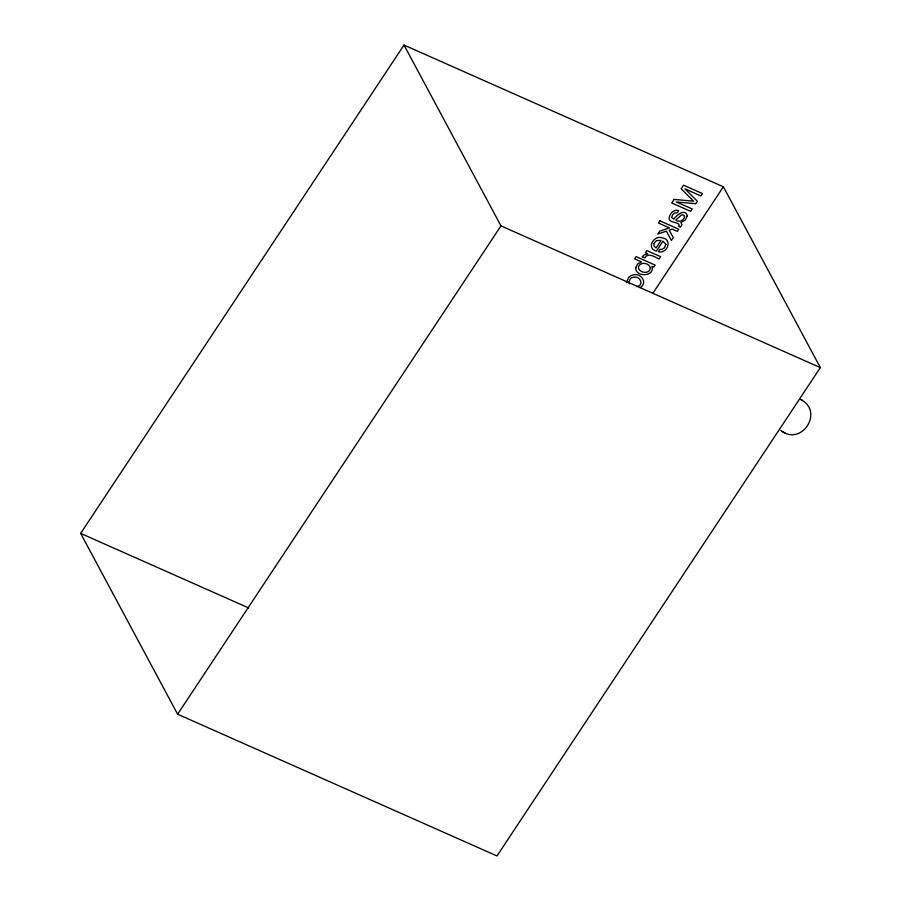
<?xml version="1.0" encoding="UTF-8"?>
<svg xmlns="http://www.w3.org/2000/svg" width="901" height="901" viewBox="0 0 901 901"><rect width="100%" height="100%" fill="white"/><g stroke="black" fill="none" stroke-linecap="round" stroke-linejoin="round"><path stroke-width="1.35" d="M626.353 282.711L628.695 277.474A7.028 5.845 -28.2 0 1 632.784 275.064C640.6 272.26 648.393 282.7 640.048 287.678M80.662 533.392L404.008 45.05L723.379 186.789L820.338 367.608L496.992 855.95L177.621 714.211L80.662 533.392L248.687 607.95M177.621 714.211L500.967 225.881L404.008 45.05M652.82 293.354L723.379 186.789M780.762 430.385C801.124 446.896 824.235 412.14 801.237 399.796M636.59 286.664C644.508 285.64 640.318 275.312 633.335 277.317A3.897 3.244 -28.2 0 0 630.452 278.702L628.853 281.844L629.416 283.792M500.967 225.881L820.338 367.608M800.527 399.425L802.273 400.348M782.327 431.511L783.352 432.063M784.073 432.435L785.03 432.942M665.873 244.396L664.431 247.831L661.987 249.329L659.802 249.476L658.327 251.717C667.168 254.296 672.901 239.463 662.426 237.932C654.137 234.35 645.792 248.462 656.378 251.097L662.945 241.175L665.873 244.396M635.746 267.518C634.98 277.621 655.252 276.889 651.93 266.369L653.687 267.158L655.083 265.052L636.129 256.65L634.664 258.857L641.512 261.898L637.717 263.914L635.746 267.518M684.591 216.42C684.298 220.452 678.949 222.817 675.739 220.159L681.516 214.889L683.487 215.001L684.591 216.42M687.317 215.992L685.199 220.148L680.852 222.57L682.034 224.507L681.043 226.354L680.311 227.075L678.599 226.32C681.697 221.973 670.096 223.313 669.139 219.101C668.824 214.472 673.734 208.491 678.701 210.699L677.293 212.816L674.612 212.895L672.675 214.742L671.639 217.355L673.79 219.18C676.234 215.485 685.346 207.748 687.317 215.992M650.353 267.946C649.903 274.625 638.877 273.138 638.381 267.406C639.53 261.358 649.261 262.551 650.353 267.946M653.935 243.428L654.103 246.221L656.086 247.933L661.064 240.421L656.514 240.578L653.935 243.428M644.891 257.731L642.255 257.044L643.764 255.118L647.808 253.778L645.431 252.731L646.862 250.568L660.624 256.672L659.127 258.947C655.23 257.258 648.056 252.089 644.891 257.731M659.915 220.846L658.473 223.031L669.443 227.897L659.723 231.14L657.798 234.046L666.38 231.152L671.38 240.443L673.306 237.537L669.15 230.239L672.191 229.113L677.361 231.411L678.802 229.226L659.915 220.846M674.117 199.403L671.752 202.973L690.639 211.352L692.227 208.964L676.257 201.948L695.696 203.716L697.34 201.227L684.94 188.827L700.832 195.956L702.42 193.557L683.532 185.178L681.156 188.771L693.59 201.193L674.117 199.403"/></g></svg>
